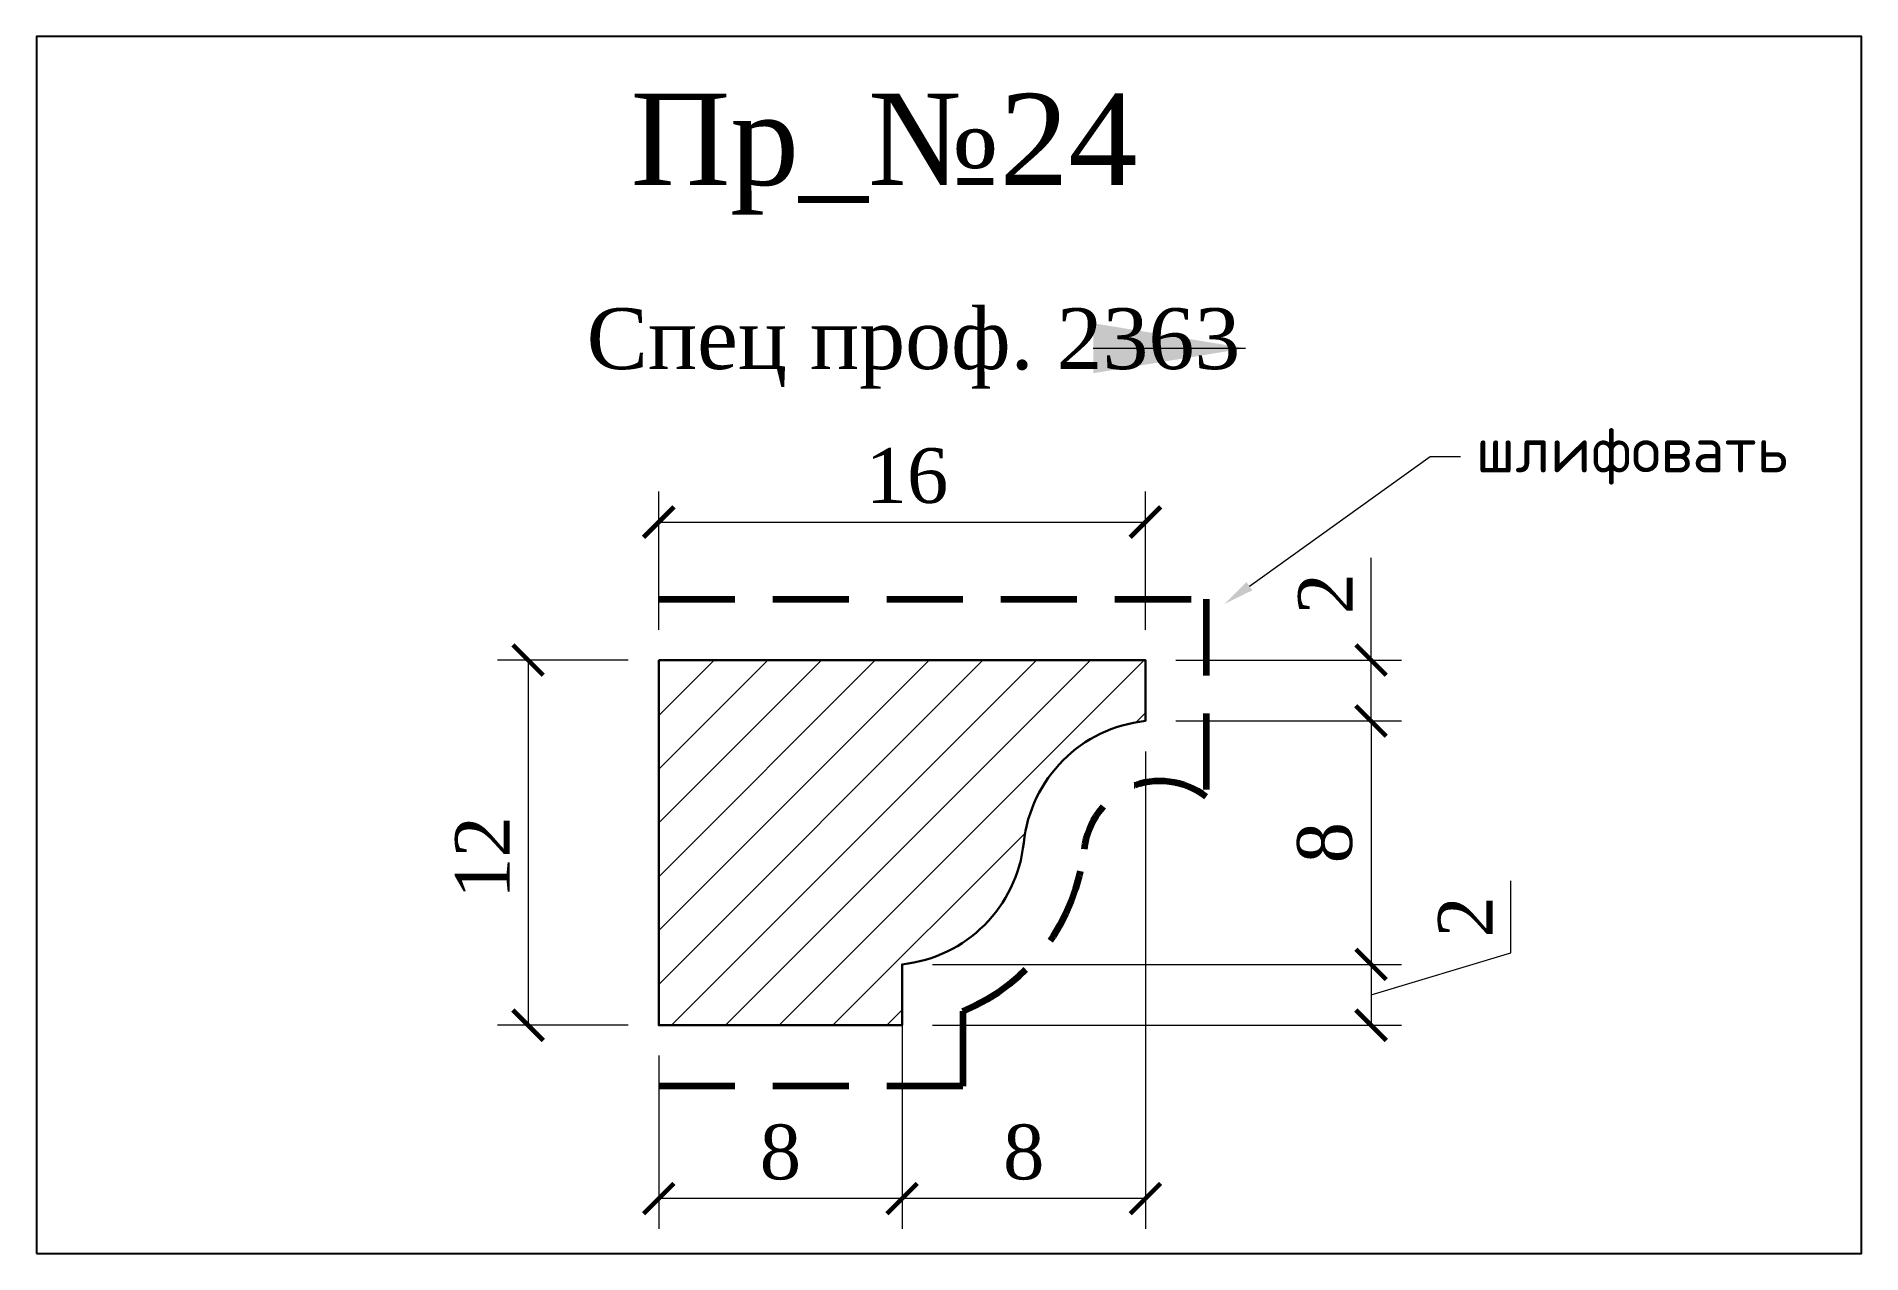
# Model space of a CAD drawing. Header units: millimetres. Extents: x 303663.9 to 303723.9, y -92630.9 to -92590.9.
import ezdxf
from ezdxf import colors
from ezdxf.entities.mleader import LeaderData, LeaderLine
from ezdxf.math import Vec2, Vec3

# ---------------------------------------------------------------- set-up
doc = ezdxf.new("R2010")
doc.units = ezdxf.units.MM
doc.header["$MEASUREMENT"] = 0
doc.linetypes.add('HIDDEN', pattern=[0.375, 0.25, -0.125])
for name, color, linetype, lineweight in [('A-Sect', 73, 'Continuous', 50), ('линия 15', 7, 'Continuous', 15), ('линия 50', 1, 'Continuous', 211), ('служебный слой РАЗМЕРЫ', 7, 'Continuous', 9)]:
    doc.layers.add(name, color=color, linetype=linetype, lineweight=lineweight)
doc.layers.add('Outside panel', color=7, linetype='Continuous', lineweight=18, true_color=0x7f5e57)
doc.styles.add('ELECT', font='times.ttf')
doc.styles.get("Standard").update_dxf_attribs({"font": 'times.ttf'})
doc.styles.add('ЕСКД профили текст', font='isocpeur.ttf')
doc.dimstyles.new('M_1', dxfattribs={"dimtxt": 1.8, "dimasz": 1, "dimexe": 1, "dimexo": 1, "dimgap": 0.6, "dimtad": 1, "dimdec": 0, "dimdsep": 46, "dimtxsty": 'Standard', "dimblk": 'ARCHTICK', "dimcen": -5, "dimclrd": 7, "dimclre": 7, "dimclrt": 7, "dimadec": 0, "dimazin": 0, "dimtfac": 1, "dimtdec": 0, "dimtmove": 0, "dimatfit": 3, "dimfxl": 1, "dimtolj": 1, "dimtzin": 0, "dimlwd": 5, "dimlwe": 5, "dimarcsym": 0})

# ---------------------------------------------------------------- blocks, each defined once
blk = doc.blocks.new('_ArchTick')
at = {"color": 0, "linetype": 'ByBlock', "const_width": 0.15}
blk.add_lwpolyline([(-0.5, -0.5), (0.5, 0.5)], dxfattribs=at)
blk = doc.blocks.new('*D8')
at = {"layer": 'Defpoints', "color": 0, "ltscale": 1000, "transparency": 16777216}
for p in [(303684.36022869, -92611.42536645857), (303680.0638199401, -92623.42536645857), (303684.36022869, -92623.42536645857)]:
    blk.add_point(p, dxfattribs=at)
at = {"layer": 'линия 15', "color": 7, "lineweight": 5, "ltscale": 1000, "transparency": 16777216}
for p, q in [((303683.36022869, -92611.42536645857), (303679.0638199401, -92611.42536645857)), ((303680.0638199401, -92611.42536645857), (303680.0638199401, -92623.42536645857)), ((303683.36022869, -92623.42536645857), (303679.0638199401, -92623.42536645857))]:
    blk.add_line(p, q, dxfattribs=at)
for p, rotation in [((303680.0638199401, -92611.42536645857), 90), ((303680.0638199401, -92623.42536645857), 270)]:
    blk.add_blockref('_ArchTick', p, dxfattribs=dict(at, rotation=rotation))
at = {"layer": 'линия 15', "color": 7, "ltscale": 1000, "transparency": 16777216, "insert": (303678.5638199401, -92617.91259697672), "char_height": 1.8, "attachment_point": 5, "rotation": 90}
blk.add_mtext('\\A1;12', dxfattribs=at)
blk = doc.blocks.new('*D7')
at = {"layer": 'Defpoints', "color": 0, "ltscale": 1000, "transparency": 16777216}
for p in [(303700.36022869, -92606.88656385626), (303684.36022869, -92611.42536645857), (303700.36022869, -92611.42536645857)]:
    blk.add_point(p, dxfattribs=at)
at = {"layer": 'линия 15', "color": 7, "lineweight": 5, "ltscale": 1000, "transparency": 16777216}
for p, q in [((303684.36022869, -92610.42536645857), (303684.36022869, -92605.88656385626)), ((303700.36022869, -92610.42536645857), (303700.36022869, -92605.88656385626)), ((303684.36022869, -92606.88656385626), (303700.36022869, -92606.88656385626))]:
    blk.add_line(p, q, dxfattribs=at)
at = {"layer": 'линия 15', "color": 7, "lineweight": 5, "ltscale": 1000, "transparency": 16777216, "rotation": 180}
blk.add_blockref('_ArchTick', (303684.36022869, -92606.88656385626), dxfattribs=at)
at = {"layer": 'линия 15', "color": 7, "lineweight": 5, "ltscale": 1000, "transparency": 16777216}
blk.add_blockref('_ArchTick', (303700.36022869, -92606.88656385626), dxfattribs=at)
at = {"layer": 'линия 15', "color": 7, "ltscale": 1000, "transparency": 16777216, "insert": (303692.5201553841, -92605.37099067673), "char_height": 1.8, "attachment_point": 5}
blk.add_mtext('\\A1;16', dxfattribs=at)
blk = doc.blocks.new('*D6')
at = {"layer": 'Defpoints', "color": 0, "ltscale": 1000, "transparency": 16777216}
for p in [(303692.36022869, -92621.42536645857), (303684.36022869, -92623.42536645857), (303684.36022869, -92629.12053997755)]:
    blk.add_point(p, dxfattribs=at)
at = {"layer": 'линия 15', "color": 7, "lineweight": 5, "ltscale": 1000, "transparency": 16777216}
for p, q in [((303692.36022869, -92622.42536645857), (303692.36022869, -92630.12053997755)), ((303684.36022869, -92624.42536645857), (303684.36022869, -92630.12053997755)), ((303692.36022869, -92629.12053997755), (303684.36022869, -92629.12053997755))]:
    blk.add_line(p, q, dxfattribs=at)
at = {"layer": 'линия 15', "color": 7, "lineweight": 5, "ltscale": 1000, "transparency": 16777216, "rotation": 180}
blk.add_blockref('_ArchTick', (303684.36022869, -92629.12053997755), dxfattribs=at)
at = {"layer": 'линия 15', "color": 7, "lineweight": 5, "ltscale": 1000, "transparency": 16777216}
blk.add_blockref('_ArchTick', (303692.36022869, -92629.12053997755), dxfattribs=at)
at = {"layer": 'линия 15', "color": 7, "ltscale": 1000, "transparency": 16777216, "insert": (303688.36022869, -92627.60496679803), "char_height": 1.8, "attachment_point": 5}
blk.add_mtext('\\A1;8', dxfattribs=at)
blk = doc.blocks.new('*D5')
at = {"layer": 'Defpoints', "color": 0, "ltscale": 1000, "transparency": 16777216}
for p in [(303700.36022869, -92613.42536645857), (303692.36022869, -92621.42536645857), (303692.36022869, -92629.12053997755)]:
    blk.add_point(p, dxfattribs=at)
at = {"layer": 'линия 15', "color": 7, "lineweight": 5, "ltscale": 1000, "transparency": 16777216}
for p, q in [((303700.36022869, -92614.42536645857), (303700.36022869, -92630.12053997755)), ((303692.36022869, -92622.42536645857), (303692.36022869, -92630.12053997755)), ((303700.36022869, -92629.12053997755), (303692.36022869, -92629.12053997755))]:
    blk.add_line(p, q, dxfattribs=at)
at = {"layer": 'линия 15', "color": 7, "lineweight": 5, "ltscale": 1000, "transparency": 16777216, "rotation": 180}
blk.add_blockref('_ArchTick', (303692.36022869, -92629.12053997755), dxfattribs=at)
at = {"layer": 'линия 15', "color": 7, "lineweight": 5, "ltscale": 1000, "transparency": 16777216}
blk.add_blockref('_ArchTick', (303700.36022869, -92629.12053997755), dxfattribs=at)
at = {"layer": 'линия 15', "color": 7, "ltscale": 1000, "transparency": 16777216, "insert": (303696.36022869, -92627.60496679803), "char_height": 1.8, "attachment_point": 5}
blk.add_mtext('\\A1;8', dxfattribs=at)
blk = doc.blocks.new('*D4')
at = {"layer": 'Defpoints', "color": 0, "ltscale": 1000, "transparency": 16777216}
for p in [(303692.36022869, -92621.42536645857), (303692.36022869, -92623.42536645857), (303707.7792313023, -92623.42536645857)]:
    blk.add_point(p, dxfattribs=at)
at = {"layer": 'линия 15', "color": 7, "lineweight": 5, "ltscale": 1000, "transparency": 16777216}
for p, q in [((303712.3792313023, -92621.04536645857), (303712.3792313023, -92618.68386681906)), ((303707.7792313023, -92622.42536645857), (303712.3792313023, -92621.04536645857)), ((303693.36022869, -92621.42536645857), (303708.7792313023, -92621.42536645857)), ((303707.7792313023, -92621.42536645857), (303707.7792313023, -92623.42536645857)), ((303693.36022869, -92623.42536645857), (303708.7792313023, -92623.42536645857))]:
    blk.add_line(p, q, dxfattribs=at)
for p, rotation in [((303707.7792313023, -92621.42536645857), 90), ((303707.7792313023, -92623.42536645857), 270)]:
    blk.add_blockref('_ArchTick', p, dxfattribs=dict(at, rotation=rotation))
at = {"layer": 'линия 15', "color": 7, "ltscale": 1000, "transparency": 16777216, "insert": (303710.8792313023, -92619.86461663875), "char_height": 1.8, "attachment_point": 5, "rotation": 90}
blk.add_mtext('\\A1;2', dxfattribs=at)
blk = doc.blocks.new('*D3')
at = {"layer": 'Defpoints', "color": 0, "ltscale": 1000, "transparency": 16777216}
for p in [(303700.36022869, -92613.42536645857), (303692.36022869, -92621.42536645857), (303707.7792313022, -92621.42536645857)]:
    blk.add_point(p, dxfattribs=at)
at = {"layer": 'линия 15', "color": 7, "lineweight": 5, "ltscale": 1000, "transparency": 16777216}
for p, q in [((303701.36022869, -92613.42536645857), (303708.7792313022, -92613.42536645857)), ((303707.7792313022, -92613.42536645857), (303707.7792313022, -92621.42536645857)), ((303693.36022869, -92621.42536645857), (303708.7792313022, -92621.42536645857))]:
    blk.add_line(p, q, dxfattribs=at)
for p, rotation in [((303707.7792313022, -92613.42536645857), 90), ((303707.7792313022, -92621.42536645857), 270)]:
    blk.add_blockref('_ArchTick', p, dxfattribs=dict(at, rotation=rotation))
at = {"layer": 'линия 15', "color": 7, "ltscale": 1000, "transparency": 16777216, "insert": (303706.2636581227, -92617.42536645851), "char_height": 1.8, "attachment_point": 5, "rotation": 90}
blk.add_mtext('\\A1;8', dxfattribs=at)
blk = doc.blocks.new('*D2')
at = {"layer": 'Defpoints', "color": 0, "ltscale": 1000, "transparency": 16777216}
for p in [(303700.36022869, -92611.42536645857), (303700.36022869, -92613.42536645857), (303707.7792313017, -92613.42536645857)]:
    blk.add_point(p, dxfattribs=at)
at = {"layer": 'линия 15', "color": 7, "lineweight": 5, "ltscale": 1000, "transparency": 16777216}
for p, q in [((303707.7792313017, -92611.42536645857), (303707.7792313017, -92608.06386681907)), ((303701.36022869, -92611.42536645857), (303708.7792313017, -92611.42536645857)), ((303707.7792313017, -92613.42536645857), (303707.7792313017, -92611.42536645857)), ((303701.36022869, -92613.42536645857), (303708.7792313017, -92613.42536645857))]:
    blk.add_line(p, q, dxfattribs=at)
for p, rotation in [((303707.7792313017, -92611.42536645857), 90), ((303707.7792313017, -92613.42536645857), 270)]:
    blk.add_blockref('_ArchTick', p, dxfattribs=dict(at, rotation=rotation))
at = {"layer": 'линия 15', "color": 7, "ltscale": 1000, "transparency": 16777216, "insert": (303706.2792313017, -92609.24461663875), "char_height": 1.8, "attachment_point": 5, "rotation": 90}
blk.add_mtext('\\A1;2', dxfattribs=at)

msp = doc.modelspace()

# ---------------------------------------------------------------- hatches: boundary and pattern name
at = {"layer": 'Outside panel', "ltscale": 1000}
h = msp.add_hatch(dxfattribs=at)
h.set_pattern_fill('ANSI31', color=256, scale=10)
h.set_pattern_definition([(45, (-3615.339561977133, 79.68613823056512), (-0.8838834764831844, 0.8838834764831844), [])])
h.paths.add_polyline_path([(303700.36022869, -92613.42536645857), (303700.36022869, -92611.42536645857), (303684.36022869, -92611.42536645857), (303684.36022869, -92623.42536645857), (303692.36022869, -92623.42536645857), (303692.36022869, -92621.42536645857, 0.3535533905924383), (303696.36022869, -92617.42536645857, -0.3535533905926017)])

# ---------------------------------------------------------------- linework, layer by layer
at = {"color": 6, "ltscale": 1000}
msp.add_lwpolyline([(303663.9028990872, -92630.92796445232), (303723.9028990872, -92630.92796445232), (303723.9028990872, -92590.92796445232), (303663.9028990872, -92590.92796445232)], close=True, dxfattribs=at)
at = {"layer": 'A-Sect', "color": 7, "lineweight": 30}
msp.add_lwpolyline([(303684.36022869, -92611.42536645857), (303700.36022869, -92611.42536645857), (303700.36022869, -92613.42536645857, 0.3535533905926834), (303696.36022869, -92617.42536645857, -0.3535533905923567), (303692.36022869, -92621.42536645857), (303692.36022869, -92623.42536645857), (303684.36022869, -92623.42536645857)], format="xyb", close=True, dxfattribs=at)
at = {"layer": 'линия 50', "color": 1, "linetype": 'HIDDEN', "ltscale": 10, "true_color": 0xff0909}
msp.add_lwpolyline([(303684.36022869, -92609.42536645857), (303702.36022869, -92609.42536645857), (303702.36022869, -92615.9193338665, 0.5863188345015894), (303698.3490614608, -92617.63642145153, -0.2752689502886961), (303694.36022869, -92622.9609003645), (303694.36022869, -92625.42536645857), (303684.36022869, -92625.42536645857)], format="xyb", dxfattribs=at)

# ---------------------------------------------------------------- texts
at = {"color": 5, "ltscale": 1000, "style": 'ELECT'}
msp.add_text('Пр_№24', height=3, dxfattribs=at).set_placement((303683.4375852078, -92595.80893710112))

# ---------------------------------------------------------------- dimensions: what is measured, and where the dimension line sits
at = {"layer": 'линия 15', "color": 7, "ltscale": 1000}
for base, p1, p2, picture, middle in [((303700.36022869, -92606.88656385626), (303684.36022869, -92611.42536645857), (303700.36022869, -92611.42536645857), '*D7', (303692.5201553841, -92606.88656385626)), ((303692.36022869, -92629.12053997755), (303700.36022869, -92613.42536645857), (303692.36022869, -92621.42536645857), '*D5', (303696.36022869, -92629.12053997755))]:
    dim = msp.add_linear_dim(base=base, p1=p1, p2=p2, dimstyle='M_1', dxfattribs=at)
    dim.commit()
    dim.dimension.update_dxf_attribs({"geometry": picture, "text_midpoint": middle, "dimtype": 128})
for base, p1, p2, picture, middle in [((303707.7792313017, -92613.42536645857), (303700.36022869, -92611.42536645857), (303700.36022869, -92613.42536645857), '*D2', (303707.7792313017, -92609.24461663875)), ((303680.0638199401, -92623.42536645857), (303684.36022869, -92611.42536645857), (303684.36022869, -92623.42536645857), '*D8', (303680.0638199401, -92617.91259697672))]:
    dim = msp.add_linear_dim(base=base, p1=p1, p2=p2, angle=90, dimstyle='M_1', dxfattribs=at)
    dim.commit()
    dim.dimension.update_dxf_attribs({"geometry": picture, "text_midpoint": middle, "dimtype": 128})
for base, p1, p2, picture, middle in [((303707.7792313022, -92621.42536645857), (303700.36022869, -92613.42536645857), (303692.36022869, -92621.42536645857), '*D3', (303706.2636581227, -92617.42536645851)), ((303707.7792313023, -92623.42536645857), (303692.36022869, -92621.42536645857), (303692.36022869, -92623.42536645857), '*D4', (303710.8792313023, -92620.4453664585))]:
    dim = msp.add_linear_dim(base=base, p1=p1, p2=p2, angle=90, dimstyle='M_1', dxfattribs=at)
    dim.commit()
    dim.dimension.update_dxf_attribs({"geometry": picture, "text_midpoint": middle})
dim = msp.add_linear_dim(base=(303684.36022869, -92629.12053997755), p1=(303692.36022869, -92621.42536645857), p2=(303684.36022869, -92623.42536645857), dimstyle='M_1', dxfattribs=at)
dim.commit()
dim.dimension.update_dxf_attribs({"geometry": '*D6', "text_midpoint": (303688.36022869, -92627.60496679803)})

# ---------------------------------------------------------------- leaders
at = {"color": 7, "ltscale": 1000}
ml = msp.add_multileader_mtext('Standard', dxfattribs=at)
ml.set_content('{\\C256;\\c0;Спец проф. 2363}', color=5)
ml.set_leader_properties(lineweight=5)
ml.build(insert=Vec2(0, 0))
ml.multileader.update_dxf_attribs({"has_dogleg": 0, "text_left_attachment_type": 7, "dogleg_length": 18.61369858752505, "arrow_head_size": 5})
ctx = ml.context
ctx.base_point, ctx.char_height, ctx.arrow_head_size, ctx.landing_gap_size, ctx.plane_origin = Vec3(303680.9899623246, -92602.48939915406), 2, 5, 1, Vec3(303788.325443948, -92645.99295046533)
ctx.left_attachment = 7
notes = []
notes.append((ctx, [(0, (1, 1, 0), (303722.2611951586, -92601.17360968038), (-1, 0), 18.61369858752505, [(0, [(303703.6474965711, -92601.17360968038)], 0, [])])]))
ctx.mtext.insert, ctx.mtext.flow_direction = Vec3(303681.9899623246, -92599.85782020669), 5
at = {"layer": 'служебный слой РАЗМЕРЫ'}
ml = msp.add_multileader_mtext('Standard', dxfattribs=at)
ml.set_content('\\A1;шлифовать', color=256, style='ЕСКД профили текст')
ml.set_leader_properties(color=256, linetype='ByLayer', lineweight=-1)
ml.build(insert=Vec2(0, 0))
ml.multileader.update_dxf_attribs({"dogleg_length": 1, "arrow_head_size": 1})
ctx = ml.context
ctx.base_point, ctx.char_height, ctx.arrow_head_size, ctx.landing_gap_size, ctx.plane_origin = Vec3(303710.7245519927, -92604.72998040957), 1.5, 1, 0.5, Vec3(303730.6331368082, -92572.56713320468)
notes.append((ctx, [(1, (1, 1, 0), (303709.7245519927, -92604.72998040957), (1, 0), 1, [(0, [(303702.9674812916, -92609.57843708662)], 0, [])])]))
ctx.mtext.insert, ctx.mtext.flow_direction = Vec3(303711.2245519927, -92603.75498040956), 5
for ctx, leaders in notes:
    for number, flags, end, landing, length, lines in leaders:
        leader = LeaderData()
        leader.index, (leader.has_last_leader_line, leader.has_dogleg_vector, leader.attachment_direction) = number, flags
        leader.last_leader_point, leader.dogleg_vector, leader.dogleg_length = Vec3(end), Vec3(landing), length
        for number, points, colour, breaks in lines:
            line = LeaderLine()
            line.index, line.vertices, line.color, line.breaks = number, Vec3.list(points), colors.encode_raw_color(colour), breaks
            leader.lines.append(line)
        ctx.leaders.append(leader)

doc.saveas('drawing.dxf')
